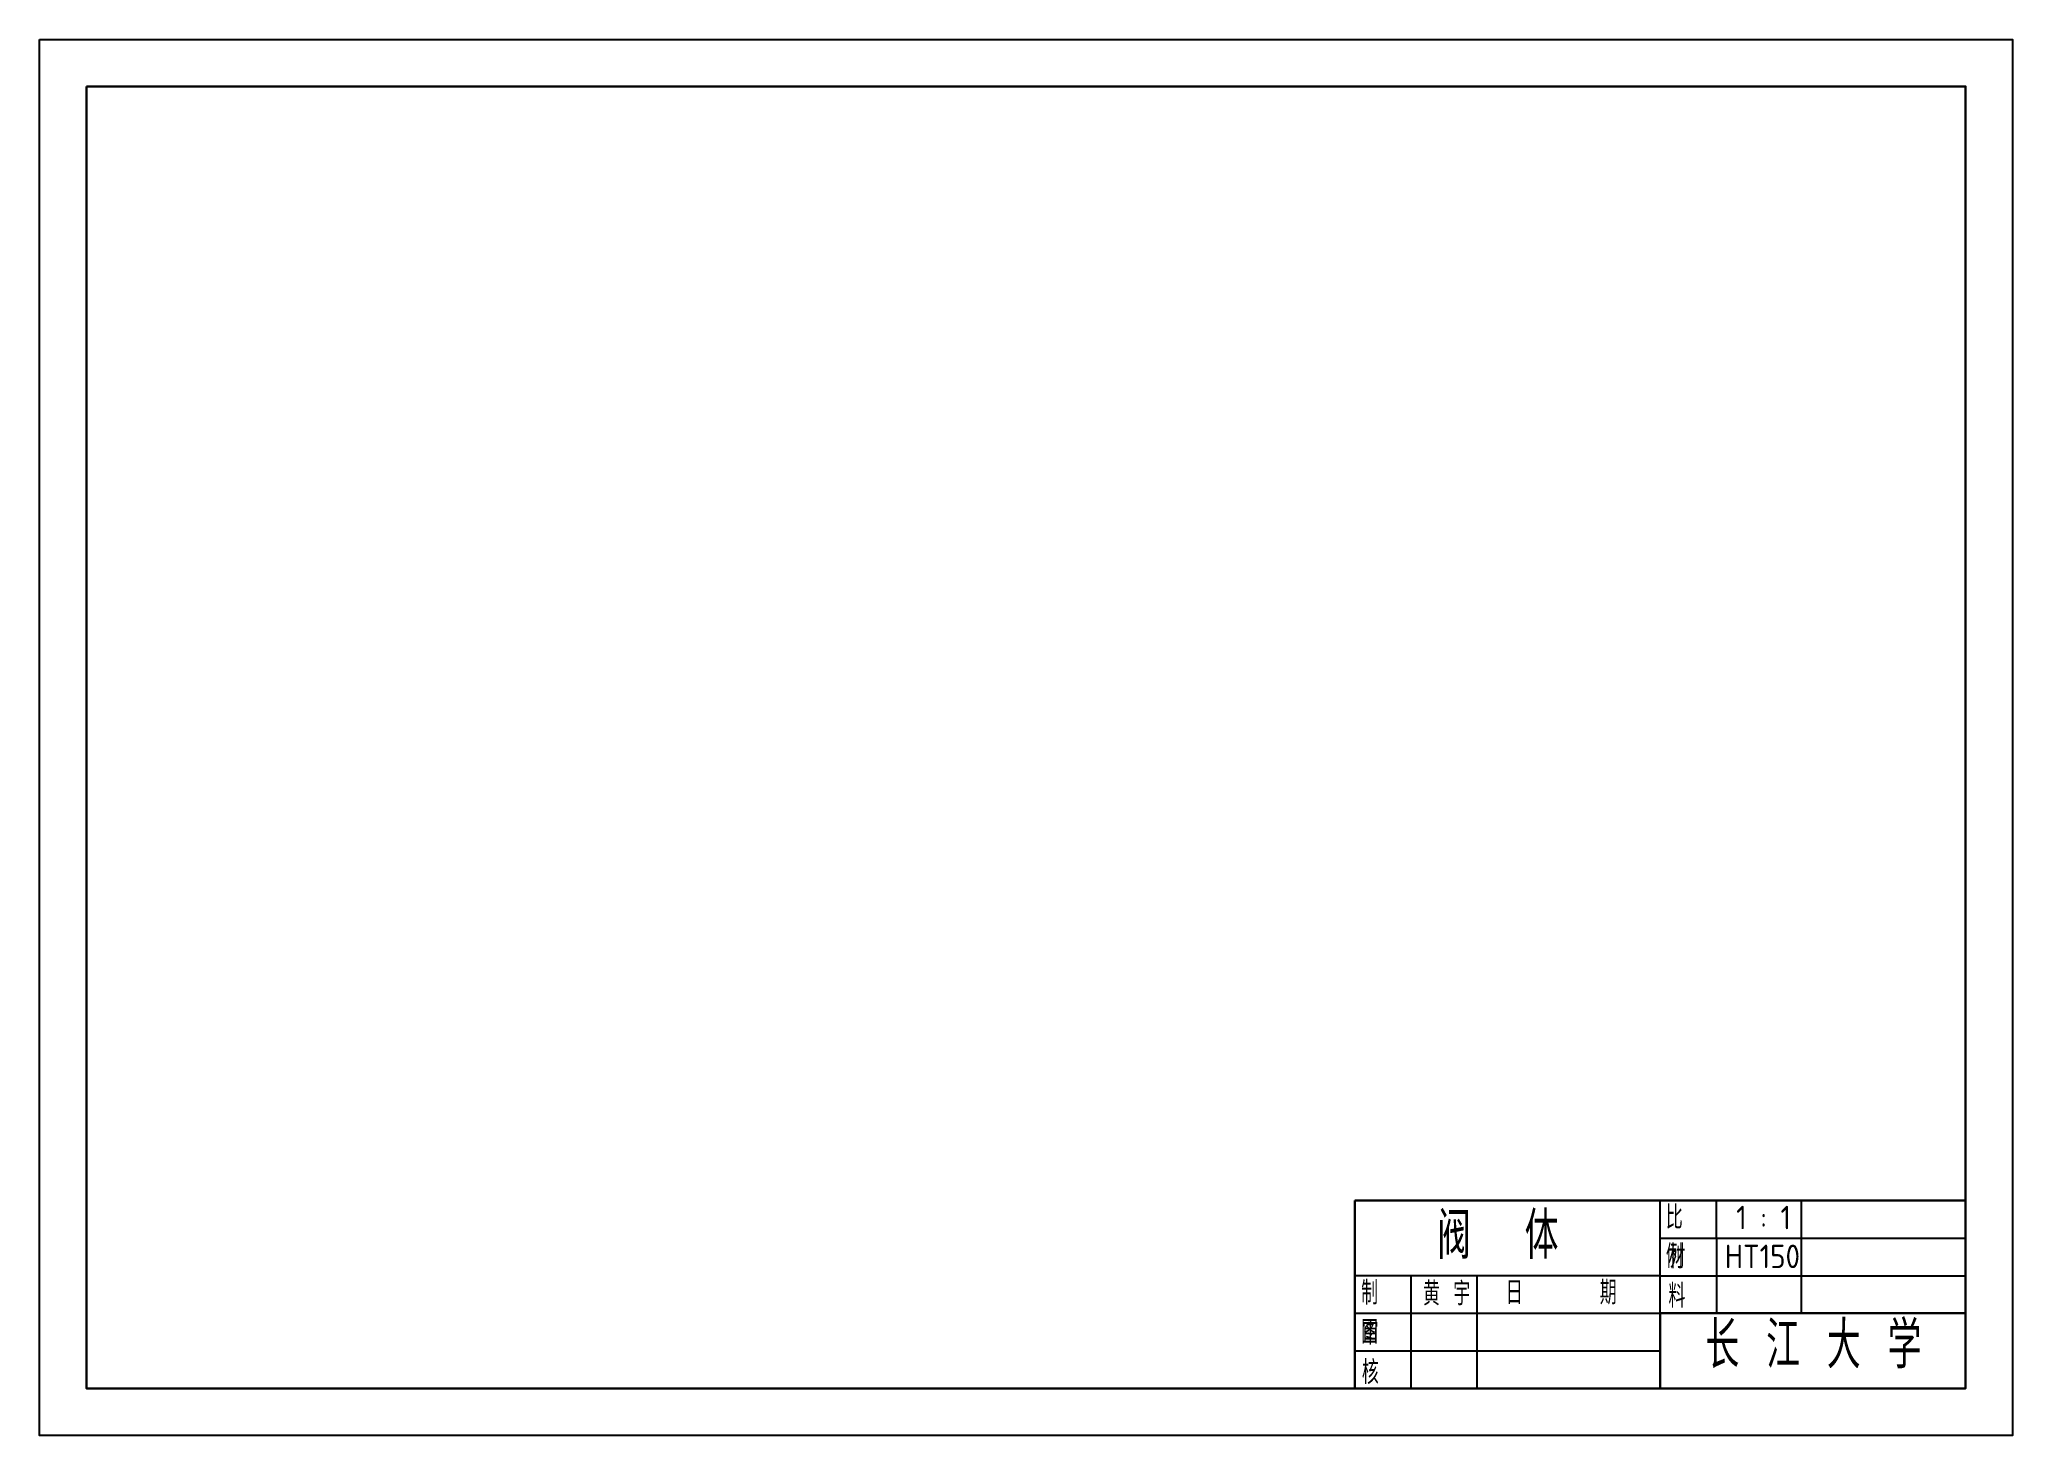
# Model space of a CAD drawing. Header units: millimetres. Extents: x 13380 to 13800, y 4837 to 5134.
import ezdxf

# ---------------------------------------------------------------- set-up
doc = ezdxf.new("R2010")
doc.units = ezdxf.units.MM
for name, color, linetype, lineweight in [('实线', 7, 'Continuous', 50), ('总外框线', 7, 'Continuous', 30), ('细实线', 250, 'Continuous', 25)]:
    doc.layers.add(name, color=color, linetype=linetype, lineweight=lineweight)
doc.styles.add('ACISOTS', font='isocp.shx', dxfattribs={"bigfont": 'gbcbig.shx'})

msp = doc.modelspace()

# ---------------------------------------------------------------- linework, layer by layer
at = {"layer": '实线', "lineweight": -3}
for p, q in [((13725.08, 4879.04), (13725.08, 4887.04)), ((13737.08, 4879.04), (13737.08, 4887.04)), ((13755.08, 4887.04), (13755.08, 4879.04)), ((13790.08, 4879.04), (13790.08, 4887.04)), ((13755.08, 4879.04), (13790.08, 4879.04)), ((13725.08, 4871.04), (13660.08, 4871.04)), ((13672.08, 4863.04), (13672.08, 4871.04)), ((13686.08, 4863.04), (13686.08, 4871.04)), ((13755.08, 4871.04), (13790.08, 4871.04))]:
    msp.add_line(p, q, dxfattribs=at)
at = {"layer": '总外框线'}
for p, q in [((13660.08, 4847.04), (13660.08, 4887.04)), ((13660.08, 4887.04), (13790.08, 4887.04)), ((13790.08, 4879.04), (13790.08, 4847.04)), ((13790.08, 4847.04), (13660.08, 4847.04)), ((13660.08, 4847.04), (13672.08, 4847.04)), ((13672.08, 4847.04), (13700.08, 4847.04)), ((13700.08, 4847.04), (13725.08, 4847.04))]:
    msp.add_line(p, q, dxfattribs=at)
at = {"layer": '总外框线', "lineweight": -3}
for p, q in [((13660.08, 4879.04), (13660.08, 4887.04)), ((13725.08, 4887.04), (13737.08, 4887.04)), ((13737.08, 4887.04), (13755.08, 4887.04)), ((13790.08, 4887.04), (13755.08, 4887.04))]:
    msp.add_line(p, q, dxfattribs=at)
at = {"layer": '总外框线'}
msp.add_lwpolyline([(13390.08, 5124.04), (13790.08, 5124.04), (13790.08, 4847.04), (13390.08, 4847.04)], close=True, dxfattribs=at)
at = {"layer": '细实线'}
for p, q in [((13725.08, 4871.04), (13725.08, 4879.04)), ((13725.08, 4879.04), (13737.08, 4879.04)), ((13737.08, 4879.04), (13755.08, 4879.04)), ((13737.08, 4879.04), (13737.08, 4871.04)), ((13755.08, 4879.04), (13755.08, 4863.04)), ((13725.08, 4847.04), (13725.08, 4871.04)), ((13725.08, 4871.04), (13737.08, 4871.04)), ((13737.08, 4871.04), (13755.08, 4871.04)), ((13737.08, 4871.04), (13737.08, 4863.04)), ((13660.08, 4855.04), (13660.08, 4863.04)), ((13660.08, 4863.04), (13790.08, 4863.04)), ((13672.08, 4855.04), (13672.08, 4863.04)), ((13686.08, 4855.04), (13686.08, 4863.04)), ((13790.08, 4863.04), (13725.08, 4863.04)), ((13725.08, 4863.04), (13725.08, 4847.04)), ((13660.08, 4847.04), (13660.08, 4855.04)), ((13660.08, 4855.04), (13672.08, 4855.04)), ((13672.08, 4847.04), (13672.08, 4855.04)), ((13672.08, 4855.04), (13686.08, 4855.04)), ((13686.08, 4847.04), (13686.08, 4855.04)), ((13686.08, 4855.04), (13725.08, 4855.04))]:
    msp.add_line(p, q, dxfattribs=at)
msp.add_lwpolyline([(13380.08, 5134.04), (13800.08, 5134.04), (13800.08, 4837.04), (13380.08, 4837.04)], close=True, dxfattribs=at)

# ---------------------------------------------------------------- texts
at = {"layer": '实线', "lineweight": -3, "char_height": 5, "attachment_point": 1, "style": 'ACISOTS'}
for s, width, insert in [('1 : 1', 13.213, (13741.25, 4885.91)), ('HT150', 14.688, (13738.82, 4877.64))]:
    msp.add_mtext_dynamic_manual_height_columns(s, width=width, gutter_width=12.5, heights=[0], dxfattribs=dict(at, insert=insert))
at = {"layer": '细实线', "attachment_point": 1, "style": 'ACISOTS'}
for s, width, heights, insert, char_height in [('阀  体', 45.142, [11.98], (13677.59, 4884.58), 10), ('比 例', 8.7914, [0], (13726.28, 4885.97), 5), ('材 料', 8.7914, [0], (13726.83, 4877.59), 5), ('制 图', 8.7914, [0], (13661.41, 4869.9), 5), ('日^I期', 23.4724, [6.45], (13692.21, 4869.94), 5), ('审 核', 8.7914, [0], (13661.57, 4861.32), 5), ('长 江 大 学', 45.142, [11.98], (13734.72, 4861.3), 10)]:
    msp.add_mtext_dynamic_manual_height_columns(s, width=width, gutter_width=12.5, heights=heights, dxfattribs=dict(at, insert=insert, char_height=char_height))
at = {"layer": '细实线', "lineweight": -3, "insert": (13674.58, 4869.72), "char_height": 5, "attachment_point": 1, "style": 'ACISOTS'}
msp.add_mtext_dynamic_manual_height_columns('黄 宇', width=10, gutter_width=12.5, heights=[0], dxfattribs=at)

doc.saveas('drawing.dxf')
